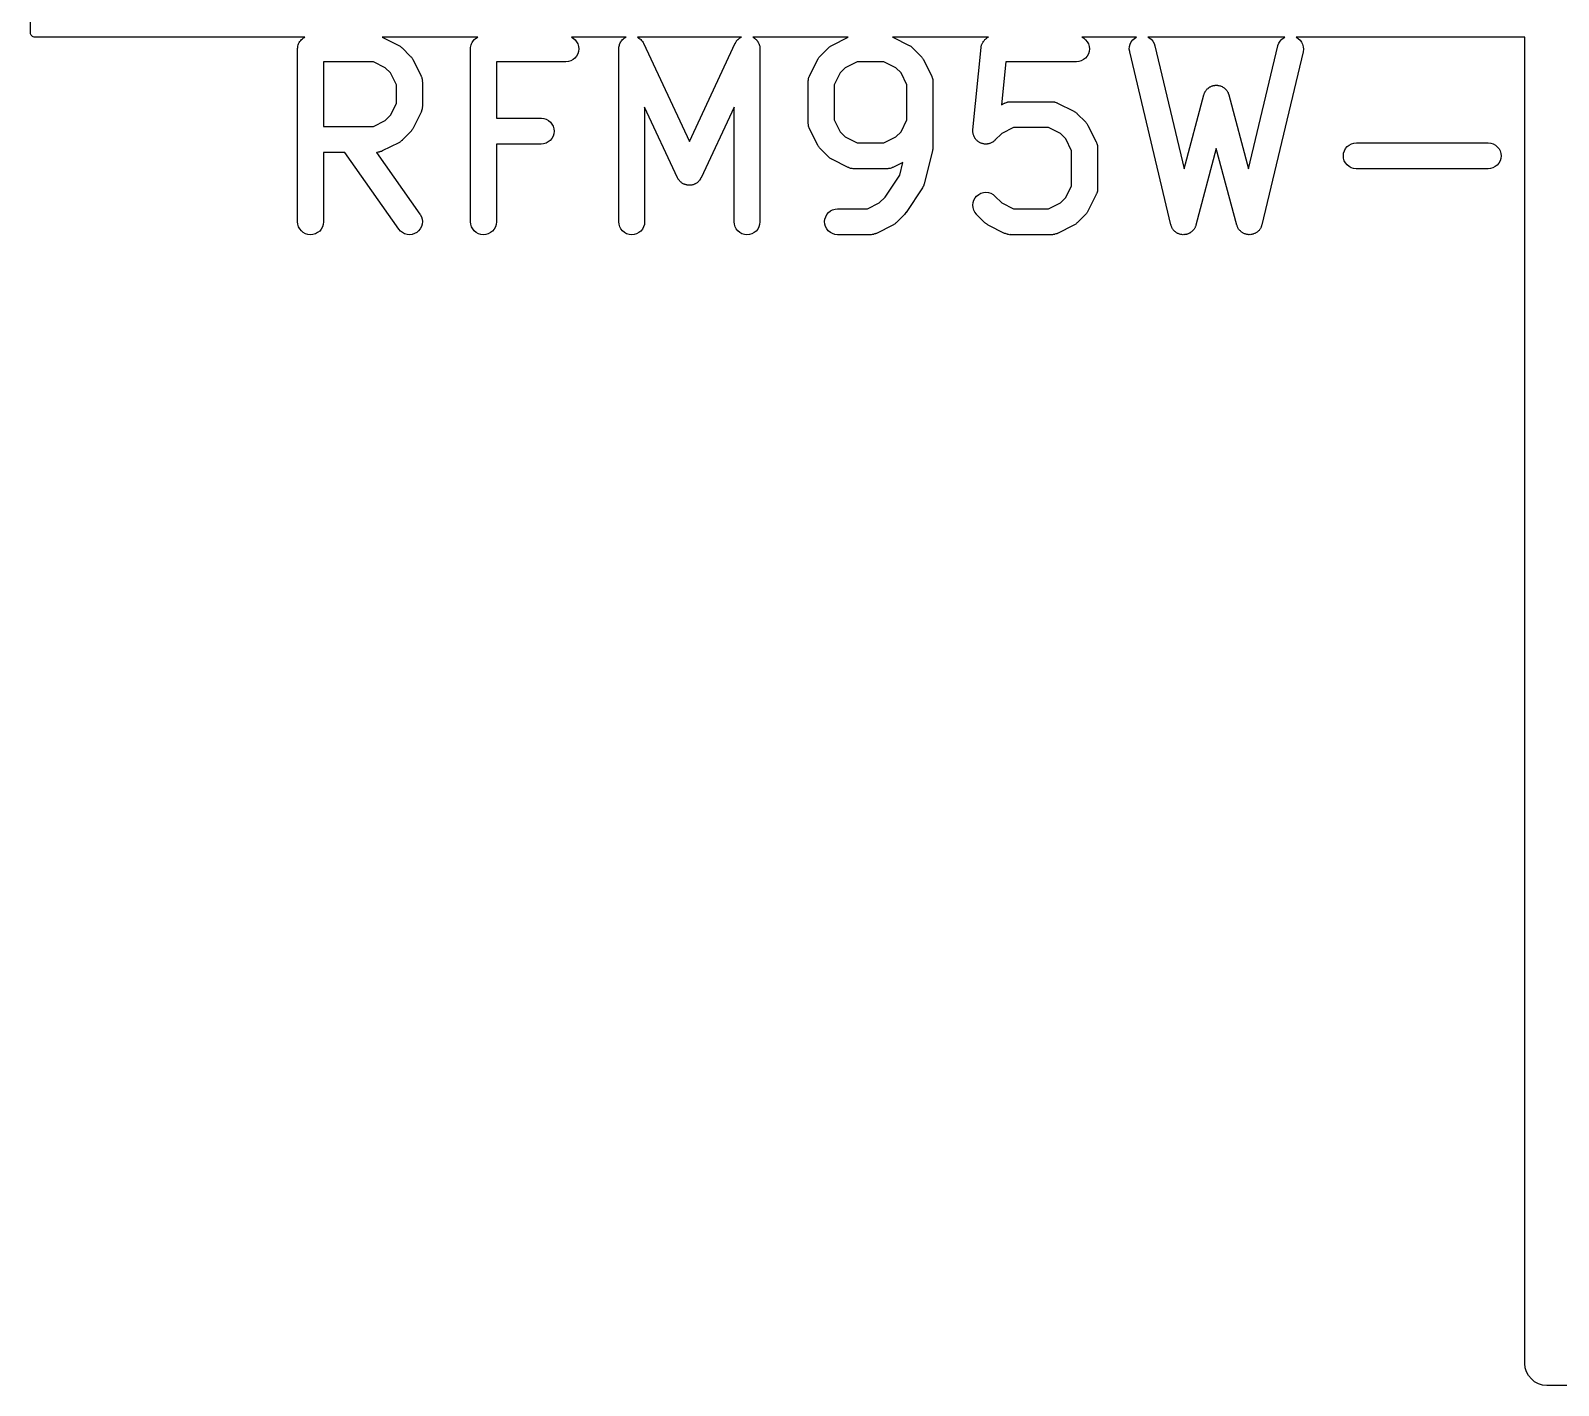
# Model space of a CAD drawing. Extents: x 103.6 to 170.3, y -92 to -56.3.
# Drawn here: x 144.74 to 153.58, y -84.4 to -76.56 of the extents above; entities that cross this region are included whole.
import ezdxf

# ---------------------------------------------------------------- set-up
doc = ezdxf.new("R2010")
doc.units = 0
doc.header["$MEASUREMENT"] = 0
doc.layers.add('BLACK', color=7, linetype='CONTINUOUS')

msp = doc.modelspace()

# ---------------------------------------------------------------- linework, layer by layer
at = {"layer": 'BLACK', "linetype": 'CONTINUOUS'}
for p, q in [((144.741, -76.5748), (144.741, -60.0772)), ((144.741, -76.576), (144.741, -76.5748)), ((144.741, -76.5809), (144.741, -76.576)), ((144.743, -76.5856), (144.741, -76.5809)), ((144.745, -76.59), (144.743, -76.5856)), ((144.748, -76.5934), (144.745, -76.59)), ((144.748, -76.5938), (144.748, -76.5934)), ((144.752, -76.5969), (144.748, -76.5938)), ((144.756, -76.5992), (144.752, -76.5969)), ((144.761, -76.6006), (144.756, -76.5992)), ((144.766, -76.6011), (144.761, -76.6006)), ((144.767, -76.601), (144.766, -76.6011)), ((146.328, -76.601), (144.767, -76.601)), ((146.319, -76.6056), (146.325, -76.6024)), ((146.325, -76.6024), (146.328, -76.601)), ((147.328, -76.601), (146.774, -76.601)), ((146.774, -76.601), (146.775, -76.6013)), ((146.775, -76.6013), (146.87, -76.6489)), ((147.319, -76.6056), (147.325, -76.6024)), ((147.325, -76.6024), (147.328, -76.601)), ((148.185, -76.601), (147.869, -76.601)), ((147.869, -76.601), (147.879, -76.6065)), ((148.176, -76.6056), (148.181, -76.603)), ((148.181, -76.603), (148.185, -76.601)), ((148.25, -76.601), (148.251, -76.6019)), ((148.852, -76.601), (148.25, -76.601)), ((148.251, -76.6019), (148.256, -76.6044)), ((148.846, -76.6038), (148.851, -76.6014)), ((148.851, -76.6014), (148.852, -76.601)), ((149.47, -76.601), (148.917, -76.601)), ((148.917, -76.601), (148.921, -76.6035)), ((148.921, -76.6035), (148.926, -76.6062)), ((149.374, -76.6489), (149.47, -76.6013)), ((149.47, -76.6013), (149.47, -76.601)), ((150.28, -76.601), (149.726, -76.601)), ((149.726, -76.601), (149.727, -76.6013)), ((149.727, -76.6013), (149.822, -76.6489)), ((150.275, -76.604), (150.278, -76.6018)), ((150.278, -76.6018), (150.28, -76.601)), ((151.137, -76.601), (150.821, -76.601)), ((150.821, -76.601), (150.831, -76.6065)), ((151.126, -76.6072), (151.137, -76.601)), ((151.202, -76.601), (151.209, -76.6046)), ((151.995, -76.601), (151.202, -76.601)), ((151.988, -76.6041), (151.995, -76.601)), ((153.383, -76.601), (152.06, -76.601)), ((152.06, -76.601), (152.071, -76.6079)), ((153.383, -84.2638), (153.383, -76.601)), ((146.285, -76.6673), (146.286, -76.6603)), ((146.285, -76.6678), (146.285, -76.6673)), ((146.285, -76.6679), (146.285, -76.6678)), ((146.285, -76.6684), (146.285, -76.6679)), ((146.285, -76.6679), (146.285, -76.6679)), ((146.285, -77.6684), (146.285, -76.6684)), ((146.286, -76.6603), (146.287, -76.6533)), ((146.287, -76.6528), (146.289, -76.6461)), ((146.287, -76.653), (146.287, -76.6528)), ((146.287, -76.6533), (146.287, -76.653)), ((146.289, -76.6461), (146.291, -76.6393)), ((146.291, -76.6388), (146.295, -76.6326)), ((146.291, -76.6391), (146.291, -76.6388)), ((146.291, -76.6393), (146.291, -76.6391)), ((146.295, -76.6326), (146.298, -76.6264)), ((146.298, -76.626), (146.303, -76.6206)), ((146.298, -76.6262), (146.298, -76.626)), ((146.298, -76.6264), (146.298, -76.6262)), ((146.303, -76.6206), (146.307, -76.6152)), ((146.307, -76.6152), (146.308, -76.615)), ((146.308, -76.6148), (146.313, -76.6104)), ((146.308, -76.615), (146.308, -76.6148)), ((146.313, -76.6104), (146.319, -76.6059)), ((146.319, -76.6058), (146.319, -76.6056)), ((146.319, -76.6059), (146.319, -76.6058)), ((146.87, -76.6489), (146.871, -76.6494)), ((146.871, -76.6494), (146.874, -76.6517)), ((146.874, -76.6517), (146.878, -76.6537)), ((146.878, -76.6537), (146.881, -76.6557)), ((146.881, -76.6557), (146.883, -76.6574)), ((146.883, -76.6574), (146.886, -76.6603)), ((146.886, -76.6603), (146.89, -76.663)), ((146.89, -76.663), (146.937, -76.7106)), ((147.285, -76.6673), (147.286, -76.6603)), ((147.285, -76.6678), (147.285, -76.6673)), ((147.285, -76.6679), (147.285, -76.6678)), ((147.285, -76.6684), (147.285, -76.6679)), ((147.285, -76.6679), (147.285, -76.6679)), ((147.285, -77.6684), (147.285, -76.6684)), ((147.286, -76.6603), (147.287, -76.6533)), ((147.287, -76.6528), (147.289, -76.6461)), ((147.287, -76.653), (147.287, -76.6528)), ((147.287, -76.6533), (147.287, -76.653)), ((147.289, -76.6461), (147.291, -76.6393)), ((147.291, -76.6388), (147.295, -76.6326)), ((147.291, -76.6391), (147.291, -76.6388)), ((147.291, -76.6393), (147.291, -76.6391)), ((147.295, -76.6326), (147.298, -76.6264)), ((147.298, -76.626), (147.303, -76.6206)), ((147.298, -76.6262), (147.298, -76.626)), ((147.298, -76.6264), (147.298, -76.6262)), ((147.303, -76.6206), (147.307, -76.6152)), ((147.307, -76.6152), (147.308, -76.615)), ((147.308, -76.6148), (147.313, -76.6104)), ((147.308, -76.615), (147.308, -76.6148)), ((147.313, -76.6104), (147.319, -76.6059)), ((147.319, -76.6058), (147.319, -76.6056)), ((147.319, -76.6059), (147.319, -76.6058)), ((147.879, -76.6065), (147.89, -76.6159)), ((147.89, -76.6159), (147.899, -76.6273)), ((147.899, -76.6273), (147.906, -76.6403)), ((147.906, -76.6403), (147.91, -76.6543)), ((147.91, -76.6835), (147.906, -76.6974)), ((147.91, -76.6543), (147.911, -76.6689)), ((147.911, -76.6689), (147.91, -76.6835)), ((148.142, -76.6673), (148.143, -76.6618)), ((148.142, -76.6684), (148.142, -76.6673)), ((148.142, -77.6684), (148.142, -76.6684)), ((148.143, -76.6562), (148.144, -76.6545)), ((148.143, -76.6618), (148.143, -76.6562)), ((148.144, -76.6528), (148.146, -76.6474)), ((148.144, -76.6545), (148.144, -76.6528)), ((148.146, -76.6474), (148.147, -76.642)), ((148.147, -76.642), (148.148, -76.6405)), ((148.148, -76.6388), (148.151, -76.6339)), ((148.148, -76.6405), (148.148, -76.6388)), ((148.151, -76.6339), (148.154, -76.6289)), ((148.154, -76.6289), (148.155, -76.6275)), ((148.155, -76.6275), (148.156, -76.626)), ((148.156, -76.626), (148.159, -76.6217)), ((148.159, -76.6217), (148.163, -76.6172)), ((148.163, -76.6172), (148.164, -76.6161)), ((148.164, -76.6161), (148.165, -76.6148)), ((148.165, -76.6148), (148.169, -76.6113)), ((148.169, -76.6113), (148.174, -76.6076)), ((148.174, -76.6076), (148.175, -76.6067)), ((148.175, -76.6067), (148.176, -76.6056)), ((148.256, -76.6044), (148.258, -76.6054)), ((148.258, -76.6054), (148.259, -76.6062)), ((148.259, -76.6062), (148.264, -76.6098)), ((148.264, -76.6098), (148.268, -76.6132)), ((148.268, -76.6132), (148.269, -76.6144)), ((148.269, -76.6144), (148.271, -76.6155)), ((148.271, -76.6155), (148.274, -76.6199)), ((148.274, -76.6199), (148.278, -76.6241)), ((148.278, -76.6241), (148.279, -76.6255)), ((148.279, -76.6255), (148.28, -76.6269)), ((148.28, -76.6269), (148.283, -76.6318)), ((148.283, -76.6318), (148.285, -76.6367)), ((148.285, -76.6367), (148.551, -77.2053)), ((148.551, -77.2053), (148.816, -76.6367)), ((148.816, -76.6367), (148.817, -76.6357)), ((148.817, -76.6357), (148.82, -76.6309)), ((148.82, -76.6309), (148.822, -76.626)), ((148.822, -76.626), (148.823, -76.6247)), ((148.823, -76.6247), (148.824, -76.6232)), ((148.824, -76.6232), (148.828, -76.6191)), ((148.828, -76.6191), (148.832, -76.6148)), ((148.832, -76.6148), (148.833, -76.6137)), ((148.833, -76.6137), (148.834, -76.6125)), ((148.834, -76.6125), (148.839, -76.6091)), ((148.839, -76.6091), (148.843, -76.6056)), ((148.843, -76.6056), (148.845, -76.6048)), ((148.845, -76.6048), (148.846, -76.6038)), ((148.926, -76.6062), (148.927, -76.6073)), ((148.927, -76.6073), (148.929, -76.6082)), ((148.929, -76.6082), (148.933, -76.612)), ((148.933, -76.612), (148.937, -76.6155)), ((148.937, -76.6155), (148.938, -76.6169)), ((148.938, -76.6169), (148.94, -76.618)), ((148.94, -76.618), (148.943, -76.6225)), ((148.943, -76.6225), (148.947, -76.6269)), ((148.947, -76.6269), (148.947, -76.6284)), ((148.947, -76.6284), (148.948, -76.6298)), ((148.948, -76.6298), (148.951, -76.6349)), ((148.951, -76.6349), (148.953, -76.6398)), ((148.953, -76.6398), (148.954, -76.6414)), ((148.954, -76.6414), (148.955, -76.643)), ((148.955, -76.643), (148.956, -76.6484)), ((148.956, -76.6484), (148.958, -76.6538)), ((148.958, -76.6538), (148.958, -76.6555)), ((148.958, -76.6555), (148.958, -76.6572)), ((148.958, -76.6572), (148.959, -76.6628)), ((148.959, -76.6628), (148.959, -76.6684)), ((148.959, -76.6684), (148.959, -77.6684)), ((149.307, -76.7106), (149.355, -76.663)), ((149.355, -76.663), (149.356, -76.6622)), ((149.356, -76.6622), (149.359, -76.6596)), ((149.359, -76.6596), (149.362, -76.6567)), ((149.362, -76.6567), (149.365, -76.655)), ((149.365, -76.655), (149.367, -76.6531)), ((149.367, -76.6531), (149.371, -76.6512)), ((149.371, -76.6512), (149.374, -76.6489)), ((149.822, -76.6489), (149.823, -76.6494)), ((149.823, -76.6494), (149.827, -76.6517)), ((149.827, -76.6517), (149.831, -76.6537)), ((149.831, -76.6537), (149.833, -76.6557)), ((149.833, -76.6557), (149.836, -76.6574)), ((149.836, -76.6574), (149.839, -76.6603)), ((149.839, -76.6603), (149.842, -76.663)), ((149.842, -76.663), (149.89, -76.7106)), ((150.19, -77.1371), (150.238, -76.6609)), ((150.238, -76.6599), (150.239, -76.6566)), ((150.238, -76.6609), (150.238, -76.6599)), ((150.239, -76.6533), (150.24, -76.6495)), ((150.239, -76.6566), (150.239, -76.6533)), ((150.24, -76.6495), (150.241, -76.6456)), ((150.241, -76.6456), (150.243, -76.6425)), ((150.243, -76.6425), (150.244, -76.6393)), ((150.244, -76.6393), (150.245, -76.6358)), ((150.245, -76.6358), (150.247, -76.6321)), ((150.247, -76.6321), (150.249, -76.6294)), ((150.249, -76.6294), (150.25, -76.6264)), ((150.25, -76.6264), (150.253, -76.6234)), ((150.253, -76.6234), (150.255, -76.6201)), ((150.255, -76.6201), (150.258, -76.6177)), ((150.258, -76.6177), (150.26, -76.6152)), ((150.26, -76.6152), (150.263, -76.6126)), ((150.263, -76.6126), (150.266, -76.6098)), ((150.266, -76.6098), (150.269, -76.608)), ((150.269, -76.608), (150.271, -76.6059)), ((150.271, -76.6059), (150.275, -76.604)), ((150.831, -76.6065), (150.842, -76.6159)), ((150.842, -76.6159), (150.852, -76.6273)), ((150.852, -76.6273), (150.858, -76.6403)), ((150.858, -76.6403), (150.863, -76.6543)), ((150.862, -76.6835), (150.858, -76.6974)), ((150.864, -76.6689), (150.862, -76.6835)), ((150.863, -76.6543), (150.864, -76.6689)), ((151.095, -76.6702), (151.096, -76.6556)), ((151.097, -76.6847), (151.095, -76.6702)), ((151.096, -76.6556), (151.1, -76.6415)), ((151.097, -76.6858), (151.097, -76.6847)), ((151.335, -77.6858), (151.097, -76.6858)), ((151.1, -76.6415), (151.106, -76.6284)), ((151.106, -76.6284), (151.115, -76.6168)), ((151.115, -76.6168), (151.126, -76.6072)), ((151.209, -76.6046), (151.221, -76.6135)), ((151.221, -76.6135), (151.231, -76.6245)), ((151.231, -76.6245), (151.238, -76.6372)), ((151.238, -76.6372), (151.243, -76.651)), ((151.243, -76.651), (151.412, -77.3619)), ((151.785, -77.3619), (151.954, -76.651)), ((152.1, -76.6858), (151.862, -77.6858)), ((151.954, -76.65), (151.959, -76.6362)), ((151.954, -76.651), (151.954, -76.65)), ((151.959, -76.6362), (151.967, -76.6237)), ((151.967, -76.6237), (151.977, -76.6128)), ((151.977, -76.6128), (151.988, -76.6041)), ((152.071, -76.6079), (152.082, -76.6176)), ((152.082, -76.6176), (152.091, -76.6293)), ((152.091, -76.6293), (152.097, -76.6425)), ((152.097, -76.6425), (152.101, -76.6566)), ((152.102, -76.6712), (152.1, -76.6858)), ((152.101, -76.6566), (152.102, -76.6712)), ((146.435, -76.7434), (146.435, -77.1172)), ((146.724, -76.7434), (146.435, -76.7434)), ((146.792, -76.7776), (146.724, -76.7434)), ((146.822, -76.808), (146.792, -76.7776)), ((146.937, -76.7106), (146.938, -76.7113)), ((146.938, -76.7113), (146.94, -76.7146)), ((146.94, -76.7146), (146.943, -76.7177)), ((146.943, -76.7177), (146.945, -76.7203)), ((146.945, -76.7203), (146.947, -76.7228)), ((146.947, -76.7228), (146.949, -76.7265)), ((146.949, -76.7265), (146.951, -76.7301)), ((146.951, -76.7301), (146.999, -76.8253)), ((147.836, -76.7434), (147.435, -76.7434)), ((147.435, -76.7434), (147.435, -77.0696)), ((147.851, -76.742), (147.836, -76.7434)), ((147.865, -76.7377), (147.851, -76.742)), ((147.878, -76.7308), (147.865, -76.7377)), ((147.889, -76.7216), (147.878, -76.7308)), ((147.899, -76.7103), (147.889, -76.7216)), ((147.906, -76.6974), (147.899, -76.7103)), ((149.246, -76.8253), (149.293, -76.7301)), ((149.293, -76.7301), (149.294, -76.7291)), ((149.294, -76.7291), (149.296, -76.7256)), ((149.296, -76.7256), (149.298, -76.7219)), ((149.298, -76.7219), (149.3, -76.7195)), ((149.3, -76.7195), (149.302, -76.7169)), ((149.302, -76.7169), (149.305, -76.7138)), ((149.305, -76.7138), (149.307, -76.7106)), ((149.452, -76.7776), (149.422, -76.808)), ((149.521, -76.7434), (149.452, -76.7776)), ((149.676, -76.7434), (149.521, -76.7434)), ((149.744, -76.7776), (149.676, -76.7434)), ((149.775, -76.808), (149.744, -76.7776)), ((149.89, -76.7106), (149.89, -76.7113)), ((149.89, -76.7113), (149.893, -76.7146)), ((149.893, -76.7146), (149.896, -76.7177)), ((149.896, -76.7177), (149.897, -76.7203)), ((149.897, -76.7203), (149.899, -76.7228)), ((149.899, -76.7228), (149.901, -76.7265)), ((149.901, -76.7265), (149.904, -76.7301)), ((149.904, -76.7301), (149.951, -76.8253)), ((150.381, -76.7434), (150.356, -76.9916)), ((150.789, -76.7434), (150.381, -76.7434)), ((150.803, -76.742), (150.789, -76.7434)), ((150.817, -76.7377), (150.803, -76.742)), ((150.83, -76.7308), (150.817, -76.7377)), ((150.842, -76.7216), (150.83, -76.7308)), ((150.851, -76.7103), (150.842, -76.7216)), ((150.858, -76.6974), (150.851, -76.7103)), ((146.857, -76.8766), (146.822, -76.808)), ((146.999, -76.8253), (146.999, -76.8263)), ((146.999, -76.8263), (147, -76.8283)), ((147, -76.8283), (147.001, -76.8303)), ((147.001, -76.8303), (147.003, -76.8352)), ((147.003, -76.8352), (147.004, -76.84)), ((147.004, -76.84), (147.005, -76.8422)), ((147.005, -76.8422), (147.005, -76.8443)), ((147.005, -76.8443), (147.006, -76.8494)), ((147.006, -76.8494), (147.007, -76.8545)), ((147.007, -76.8545), (147.006, -76.8567)), ((147.006, -76.8567), (147.007, -76.8589)), ((147.007, -76.8589), (147.007, -77.0017)), ((149.238, -76.8534), (149.239, -76.8484)), ((149.238, -76.8556), (149.238, -76.8534)), ((149.238, -76.8578), (149.238, -76.8556)), ((149.238, -76.8589), (149.238, -76.8578)), ((149.238, -77.097), (149.238, -76.8589)), ((149.239, -76.8433), (149.24, -76.8412)), ((149.239, -76.8484), (149.239, -76.8433)), ((149.24, -76.839), (149.242, -76.8342)), ((149.24, -76.8412), (149.24, -76.839)), ((149.242, -76.8342), (149.244, -76.8293)), ((149.244, -76.8293), (149.245, -76.8274)), ((149.245, -76.8274), (149.246, -76.8253)), ((149.422, -76.808), (149.388, -76.8766)), ((149.809, -76.8766), (149.775, -76.808)), ((149.951, -76.8253), (149.952, -76.8263)), ((149.952, -76.8263), (149.952, -76.8283)), ((149.952, -76.8283), (149.953, -76.8303)), ((149.953, -76.8303), (149.955, -76.8352)), ((149.955, -76.8352), (149.957, -76.84)), ((149.957, -76.84), (149.957, -76.8422)), ((149.957, -76.8422), (149.958, -76.8443)), ((149.958, -76.8443), (149.958, -76.8494)), ((149.958, -76.8494), (149.959, -76.8545)), ((149.959, -76.8545), (149.959, -76.8567)), ((149.959, -76.8567), (149.959, -76.8589)), ((149.959, -76.8589), (149.959, -77.2398)), ((146.857, -76.984), (146.857, -76.8766)), ((149.388, -76.8766), (149.388, -77.0792)), ((149.809, -77.0792), (149.809, -76.8766)), ((151.412, -77.3619), (151.526, -76.9348)), ((151.526, -76.9338), (151.527, -76.9315)), ((151.526, -76.9348), (151.526, -76.9338)), ((151.527, -76.9315), (151.528, -76.9291)), ((151.528, -76.9291), (151.53, -76.9247)), ((151.53, -76.9247), (151.532, -76.9201)), ((151.532, -76.9201), (151.533, -76.9181)), ((151.533, -76.9181), (151.534, -76.9158)), ((151.534, -76.9158), (151.537, -76.9119)), ((151.537, -76.9119), (151.539, -76.9078)), ((151.539, -76.9078), (151.541, -76.906)), ((151.541, -76.906), (151.543, -76.904)), ((151.543, -76.904), (151.546, -76.9007)), ((151.546, -76.9007), (151.55, -76.8972)), ((151.55, -76.8972), (151.552, -76.8958)), ((151.552, -76.8958), (151.553, -76.8941)), ((151.553, -76.8941), (151.557, -76.8916)), ((151.557, -76.8916), (151.561, -76.8888)), ((151.561, -76.8888), (151.564, -76.8878)), ((151.564, -76.8878), (151.566, -76.8865)), ((151.566, -76.8865), (151.57, -76.8849)), ((151.57, -76.8849), (151.575, -76.8829)), ((151.575, -76.8829), (151.577, -76.8823)), ((151.577, -76.8823), (151.58, -76.8815)), ((151.58, -76.8815), (151.584, -76.8807)), ((151.584, -76.8807), (151.589, -76.8797)), ((151.589, -76.8797), (151.592, -76.8796)), ((151.592, -76.8796), (151.594, -76.8792)), ((151.594, -76.8792), (151.599, -76.8794)), ((151.599, -76.8794), (151.604, -76.8793)), ((151.604, -76.8793), (151.606, -76.8797)), ((151.606, -76.8797), (151.609, -76.8798)), ((151.609, -76.8798), (151.613, -76.8809)), ((151.613, -76.8809), (151.618, -76.8818)), ((151.618, -76.8818), (151.62, -76.8826)), ((151.62, -76.8826), (151.623, -76.8832)), ((151.623, -76.8832), (151.627, -76.8852)), ((151.627, -76.8852), (151.632, -76.887)), ((151.632, -76.887), (151.634, -76.8883)), ((151.634, -76.8883), (151.636, -76.8893)), ((151.636, -76.8893), (151.64, -76.8922)), ((151.64, -76.8922), (151.644, -76.8948)), ((151.644, -76.8948), (151.646, -76.8965)), ((151.646, -76.8965), (151.648, -76.8979)), ((151.648, -76.8979), (151.651, -76.9015)), ((151.651, -76.9015), (151.655, -76.9048)), ((151.655, -76.9048), (151.656, -76.9068)), ((151.656, -76.9068), (151.658, -76.9086)), ((151.658, -76.9086), (151.661, -76.9128)), ((151.661, -76.9128), (151.663, -76.9167)), ((151.663, -76.9167), (151.664, -76.919)), ((151.664, -76.919), (151.666, -76.9211)), ((151.666, -76.9211), (151.667, -76.9256)), ((151.667, -76.9256), (151.669, -76.9301)), ((151.669, -76.9301), (151.67, -76.9325)), ((151.67, -76.9325), (151.671, -76.9348)), ((151.671, -76.9348), (151.785, -77.3619)), ((146.822, -77.0525), (146.857, -76.984)), ((146.999, -77.0353), (146.951, -77.1305)), ((147, -77.0332), (146.999, -77.0353)), ((147.001, -77.0313), (147, -77.0332)), ((147.002, -77.0264), (147.001, -77.0313)), ((147.004, -77.0216), (147.002, -77.0264)), ((147.005, -77.0173), (147.004, -77.0194)), ((147.004, -77.0194), (147.004, -77.0216)), ((147.006, -77.0122), (147.005, -77.0173)), ((147.007, -77.0028), (147.006, -77.005)), ((147.006, -77.005), (147.007, -77.0072)), ((147.007, -77.0072), (147.006, -77.0122)), ((147.007, -77.0017), (147.007, -77.0028)), ((148.483, -77.4144), (148.292, -77.0064)), ((148.292, -77.0064), (148.292, -77.6684)), ((148.809, -77.0064), (148.619, -77.4144)), ((148.809, -77.6684), (148.809, -77.0064)), ((150.356, -76.9916), (150.374, -76.9823)), ((150.374, -76.9823), (150.375, -76.9818)), ((150.375, -76.9818), (150.377, -76.981)), ((150.377, -76.981), (150.379, -76.98)), ((150.379, -76.98), (150.384, -76.9785)), ((150.384, -76.9785), (150.389, -76.9767)), ((150.389, -76.9767), (150.391, -76.9764)), ((150.391, -76.9764), (150.393, -76.9758)), ((150.393, -76.9758), (150.398, -76.9753)), ((150.398, -76.9753), (150.404, -76.9745)), ((150.404, -76.9745), (150.406, -76.9745)), ((150.406, -76.9745), (150.408, -76.9743)), ((150.408, -76.9743), (150.646, -76.9743)), ((150.646, -76.9743), (150.647, -76.9743)), ((150.647, -76.9743), (150.649, -76.9746)), ((150.649, -76.9746), (150.651, -76.9745)), ((150.651, -76.9745), (150.657, -76.9754)), ((150.657, -76.9754), (150.662, -76.976)), ((150.662, -76.976), (150.664, -76.9766)), ((150.664, -76.9766), (150.666, -76.977)), ((150.666, -76.977), (150.671, -76.9788)), ((150.671, -76.9788), (150.676, -76.9804)), ((150.676, -76.9804), (150.677, -76.9815)), ((150.677, -76.9815), (150.68, -76.9823)), ((150.68, -76.9823), (150.775, -77.0299)), ((150.775, -77.0299), (150.776, -77.0303)), ((150.776, -77.0303), (150.779, -77.0326)), ((150.779, -77.0326), (150.783, -77.0346)), ((150.783, -77.0346), (150.785, -77.0366)), ((150.785, -77.0366), (150.788, -77.0383)), ((150.788, -77.0383), (150.791, -77.0412)), ((150.791, -77.0412), (150.794, -77.0439)), ((150.794, -77.0439), (150.842, -77.0915)), ((146.435, -77.1172), (146.724, -77.1172)), ((146.724, -77.1172), (146.792, -77.0829)), ((146.792, -77.0829), (146.822, -77.0525)), ((146.951, -77.1314), (146.948, -77.135)), ((146.951, -77.1305), (146.951, -77.1314)), ((147.435, -77.0696), (147.694, -77.0696)), ((147.694, -77.0696), (147.695, -77.0696)), ((147.695, -77.0696), (147.709, -77.0712)), ((147.709, -77.0712), (147.723, -77.0756)), ((147.723, -77.0756), (147.736, -77.0827)), ((147.736, -77.0827), (147.747, -77.0921)), ((147.747, -77.0921), (147.756, -77.1035)), ((147.756, -77.1035), (147.763, -77.1165)), ((147.763, -77.1165), (147.767, -77.1305)), ((147.767, -77.1305), (147.769, -77.1451)), ((149.238, -77.0991), (149.238, -77.097)), ((149.238, -77.1014), (149.238, -77.0991)), ((149.239, -77.1064), (149.238, -77.1014)), ((149.239, -77.1115), (149.239, -77.1064)), ((149.24, -77.1136), (149.239, -77.1115)), ((149.24, -77.1158), (149.24, -77.1136)), ((149.242, -77.1206), (149.24, -77.1158)), ((149.243, -77.1255), (149.242, -77.1206)), ((149.244, -77.1275), (149.243, -77.1255)), ((149.245, -77.1296), (149.244, -77.1275)), ((149.246, -77.1305), (149.245, -77.1296)), ((149.293, -77.2257), (149.246, -77.1305)), ((149.388, -77.0792), (149.422, -77.1478)), ((149.775, -77.1478), (149.809, -77.0792)), ((150.426, -77.1243), (150.357, -77.1586)), ((150.628, -77.1243), (150.426, -77.1243)), ((150.697, -77.1586), (150.628, -77.1243)), ((150.842, -77.0915), (150.843, -77.0923)), ((150.843, -77.0923), (150.845, -77.0956)), ((150.845, -77.0956), (150.848, -77.0986)), ((150.848, -77.0986), (150.85, -77.1013)), ((150.85, -77.1013), (150.852, -77.1037)), ((150.852, -77.1037), (150.854, -77.1075)), ((150.854, -77.1075), (150.856, -77.111)), ((150.856, -77.111), (150.904, -77.2063)), ((146.87, -77.2117), (146.775, -77.2593)), ((146.874, -77.2094), (146.87, -77.2117)), ((146.877, -77.2075), (146.874, -77.2094)), ((146.88, -77.2055), (146.877, -77.2075)), ((146.882, -77.2039), (146.88, -77.2055)), ((146.885, -77.201), (146.882, -77.2039)), ((146.889, -77.1983), (146.885, -77.201)), ((146.89, -77.1976), (146.889, -77.1983)), ((146.937, -77.15), (146.89, -77.1976)), ((146.94, -77.1467), (146.937, -77.15)), ((146.943, -77.1437), (146.94, -77.1467)), ((146.944, -77.1411), (146.943, -77.1437)), ((146.946, -77.1387), (146.944, -77.1411)), ((146.948, -77.135), (146.946, -77.1387)), ((147.694, -77.2196), (147.435, -77.2196)), ((147.435, -77.2196), (147.435, -77.6684)), ((147.708, -77.2181), (147.694, -77.2196)), ((147.722, -77.2139), (147.708, -77.2181)), ((147.735, -77.207), (147.722, -77.2139)), ((147.746, -77.1978), (147.735, -77.207)), ((147.756, -77.1865), (147.746, -77.1978)), ((147.763, -77.1736), (147.756, -77.1865)), ((147.767, -77.1597), (147.763, -77.1736)), ((147.769, -77.1451), (147.767, -77.1597)), ((149.422, -77.1478), (149.452, -77.1782)), ((149.452, -77.1782), (149.521, -77.2124)), ((149.521, -77.2124), (149.676, -77.2124)), ((149.676, -77.2124), (149.744, -77.1782)), ((149.744, -77.1782), (149.775, -77.1478)), ((150.19, -77.1407), (150.19, -77.1371)), ((150.19, -77.1443), (150.19, -77.1407)), ((150.19, -77.148), (150.19, -77.1443)), ((150.19, -77.1517), (150.19, -77.148)), ((150.191, -77.1553), (150.19, -77.1517)), ((150.191, -77.1589), (150.191, -77.1553)), ((150.192, -77.1625), (150.191, -77.1589)), ((150.193, -77.1661), (150.192, -77.1625)), ((150.195, -77.1694), (150.193, -77.1661)), ((150.196, -77.1729), (150.195, -77.1694)), ((150.197, -77.1762), (150.196, -77.1729)), ((150.199, -77.1797), (150.197, -77.1762)), ((150.201, -77.1827), (150.199, -77.1797)), ((150.202, -77.1859), (150.201, -77.1827)), ((150.205, -77.1888), (150.202, -77.1859)), ((150.207, -77.1919), (150.205, -77.1888)), ((150.209, -77.1944), (150.207, -77.1919)), ((150.212, -77.1972), (150.209, -77.1944)), ((150.215, -77.1996), (150.212, -77.1972)), ((150.217, -77.2023), (150.215, -77.1996)), ((150.22, -77.2043), (150.217, -77.2023)), ((150.223, -77.2066), (150.22, -77.2043)), ((150.226, -77.2084), (150.223, -77.2066)), ((150.229, -77.2105), (150.226, -77.2084)), ((150.233, -77.2119), (150.229, -77.2105)), ((150.236, -77.2136), (150.233, -77.2119)), ((150.239, -77.2147), (150.236, -77.2136)), ((150.243, -77.2162), (150.239, -77.2147)), ((150.246, -77.2169), (150.243, -77.2162)), ((150.25, -77.218), (150.246, -77.2169)), ((150.253, -77.2184), (150.25, -77.218)), ((150.257, -77.2191), (150.253, -77.2184)), ((150.261, -77.2192), (150.257, -77.2191)), ((150.264, -77.2196), (150.261, -77.2192)), ((150.268, -77.2192), (150.264, -77.2196)), ((150.272, -77.2193), (150.268, -77.2192)), ((150.275, -77.2186), (150.272, -77.2193)), ((150.279, -77.2183), (150.275, -77.2186)), ((150.282, -77.2172), (150.279, -77.2183)), ((150.286, -77.2166), (150.282, -77.2172)), ((150.289, -77.2152), (150.286, -77.2166)), ((150.293, -77.2142), (150.289, -77.2152)), ((150.296, -77.2125), (150.293, -77.2142)), ((150.3, -77.2111), (150.296, -77.2125)), ((150.303, -77.2091), (150.3, -77.2111)), ((150.306, -77.2075), (150.303, -77.2091)), ((150.309, -77.2051), (150.306, -77.2075)), ((150.312, -77.2031), (150.309, -77.2051)), ((150.315, -77.2006), (150.312, -77.2031)), ((150.317, -77.1983), (150.315, -77.2006)), ((150.318, -77.1976), (150.317, -77.1983)), ((150.357, -77.1586), (150.318, -77.1976)), ((150.727, -77.189), (150.697, -77.1586)), ((150.761, -77.2575), (150.727, -77.189)), ((150.904, -77.2063), (150.904, -77.2072)), ((150.904, -77.2072), (150.905, -77.2093)), ((150.905, -77.2093), (150.906, -77.2112)), ((150.906, -77.2112), (150.907, -77.2161)), ((150.907, -77.2161), (150.909, -77.2209)), ((150.909, -77.2209), (150.909, -77.2231)), ((152.366, -77.225), (152.379, -77.2181)), ((152.379, -77.2181), (152.393, -77.2139)), ((152.393, -77.2139), (152.408, -77.2124)), ((152.408, -77.2124), (153.17, -77.2124)), ((153.17, -77.2124), (153.171, -77.2124)), ((153.171, -77.2124), (153.185, -77.2141)), ((153.185, -77.2141), (153.199, -77.2185)), ((153.199, -77.2185), (153.212, -77.2255)), ((146.559, -77.2672), (146.435, -77.2672)), ((146.435, -77.2672), (146.435, -77.6684)), ((146.87, -77.7114), (146.559, -77.2672)), ((146.743, -77.267), (146.742, -77.2671)), ((146.742, -77.2671), (146.993, -77.6254)), ((146.746, -77.2671), (146.743, -77.267)), ((146.751, -77.2663), (146.746, -77.2671)), ((146.756, -77.2658), (146.751, -77.2663)), ((146.758, -77.2651), (146.756, -77.2658)), ((146.76, -77.2648), (146.758, -77.2651)), ((146.765, -77.263), (146.76, -77.2648)), ((146.77, -77.2615), (146.765, -77.263)), ((146.772, -77.2605), (146.77, -77.2615)), ((146.774, -77.2597), (146.772, -77.2605)), ((146.775, -77.2593), (146.774, -77.2597)), ((149.295, -77.2293), (149.293, -77.2257)), ((149.297, -77.233), (149.295, -77.2293)), ((149.299, -77.2355), (149.297, -77.233)), ((149.301, -77.2381), (149.299, -77.2355)), ((149.304, -77.2412), (149.301, -77.2381)), ((149.307, -77.2445), (149.304, -77.2412)), ((149.307, -77.2452), (149.307, -77.2445)), ((149.355, -77.2928), (149.307, -77.2452)), ((149.358, -77.2955), (149.355, -77.2928)), ((149.361, -77.2985), (149.358, -77.2955)), ((149.364, -77.3002), (149.361, -77.2985)), ((149.366, -77.3021), (149.364, -77.3002)), ((149.37, -77.3041), (149.366, -77.3021)), ((149.373, -77.3064), (149.37, -77.3041)), ((149.374, -77.3069), (149.373, -77.3064)), ((149.47, -77.3545), (149.374, -77.3069)), ((149.957, -77.258), (149.909, -77.4485)), ((149.958, -77.2495), (149.957, -77.2554)), ((149.957, -77.2554), (149.957, -77.2567)), ((149.957, -77.2567), (149.957, -77.258)), ((149.959, -77.2435), (149.958, -77.2495)), ((149.959, -77.2398), (149.959, -77.2409)), ((149.959, -77.2409), (149.959, -77.2422)), ((149.959, -77.2422), (149.959, -77.2435)), ((150.761, -77.4602), (150.761, -77.2575)), ((150.909, -77.2231), (150.91, -77.2252)), ((150.91, -77.2252), (150.911, -77.2303)), ((150.911, -77.2303), (150.911, -77.2354)), ((150.911, -77.2354), (150.911, -77.2376)), ((150.911, -77.2376), (150.911, -77.2398)), ((150.911, -77.2398), (150.911, -77.4779)), ((151.598, -77.2452), (151.48, -77.6877)), ((151.716, -77.6877), (151.598, -77.2452)), ((152.333, -77.2869), (152.334, -77.2723)), ((152.334, -77.3015), (152.333, -77.2869)), ((152.334, -77.2723), (152.339, -77.2584)), ((152.338, -77.3155), (152.334, -77.3015)), ((152.339, -77.2584), (152.346, -77.2455)), ((152.346, -77.2455), (152.355, -77.2342)), ((152.355, -77.2342), (152.366, -77.225)), ((153.212, -77.2255), (153.223, -77.235)), ((153.223, -77.235), (153.233, -77.2464)), ((153.233, -77.2464), (153.239, -77.2593)), ((153.239, -77.2593), (153.243, -77.2734)), ((153.243, -77.3025), (153.239, -77.3165)), ((153.243, -77.2734), (153.245, -77.288)), ((153.245, -77.288), (153.243, -77.3025)), ((149.472, -77.3553), (149.47, -77.3545)), ((149.474, -77.3564), (149.472, -77.3553)), ((149.478, -77.3579), (149.474, -77.3564)), ((149.483, -77.3597), (149.478, -77.3579)), ((149.485, -77.3601), (149.483, -77.3597)), ((149.488, -77.3608), (149.485, -77.3601)), ((149.493, -77.3614), (149.488, -77.3608)), ((149.498, -77.3622), (149.493, -77.3614)), ((149.5, -77.3622), (149.498, -77.3622)), ((149.502, -77.3624), (149.5, -77.3622)), ((149.503, -77.3624), (149.502, -77.3624)), ((149.694, -77.3624), (149.503, -77.3624)), ((149.696, -77.3622), (149.694, -77.3624)), ((149.698, -77.3623), (149.696, -77.3622)), ((149.703, -77.3615), (149.698, -77.3623)), ((149.708, -77.361), (149.703, -77.3615)), ((149.71, -77.3604), (149.708, -77.361)), ((149.712, -77.36), (149.71, -77.3604)), ((149.717, -77.3583), (149.712, -77.36)), ((149.722, -77.3568), (149.717, -77.3583)), ((149.724, -77.3557), (149.722, -77.3568)), ((149.726, -77.355), (149.724, -77.3557)), ((149.727, -77.3545), (149.726, -77.355)), ((149.785, -77.3254), (149.727, -77.3545)), ((149.767, -77.3995), (149.785, -77.3254)), ((152.345, -77.3285), (152.338, -77.3155)), ((152.354, -77.3399), (152.345, -77.3285)), ((152.366, -77.3493), (152.354, -77.3399)), ((152.378, -77.3564), (152.366, -77.3493)), ((152.392, -77.3608), (152.378, -77.3564)), ((152.407, -77.3624), (152.392, -77.3608)), ((152.408, -77.3624), (152.407, -77.3624)), ((153.17, -77.3624), (152.408, -77.3624)), ((153.184, -77.361), (153.17, -77.3624)), ((153.198, -77.3568), (153.184, -77.361)), ((153.211, -77.3499), (153.198, -77.3568)), ((153.223, -77.3406), (153.211, -77.3499)), ((153.232, -77.3294), (153.223, -77.3406)), ((153.239, -77.3165), (153.232, -77.3294)), ((148.485, -77.4177), (148.483, -77.4144)), ((148.486, -77.4213), (148.485, -77.4177)), ((148.489, -77.424), (148.486, -77.4213)), ((148.49, -77.427), (148.489, -77.424)), ((148.493, -77.4299), (148.49, -77.427)), ((148.495, -77.433), (148.493, -77.4299)), ((148.498, -77.4353), (148.495, -77.433)), ((148.5, -77.4379), (148.498, -77.4353)), ((148.503, -77.4402), (148.5, -77.4379)), ((148.506, -77.4429), (148.503, -77.4402)), ((148.509, -77.4446), (148.506, -77.4429)), ((148.512, -77.4467), (148.509, -77.4446)), ((148.515, -77.4484), (148.512, -77.4467)), ((148.519, -77.4504), (148.515, -77.4484)), ((148.522, -77.4516), (148.519, -77.4504)), ((148.525, -77.4531), (148.522, -77.4516)), ((148.529, -77.454), (148.525, -77.4531)), ((148.532, -77.4554), (148.529, -77.454)), ((148.536, -77.4559), (148.532, -77.4554)), ((148.539, -77.4567), (148.536, -77.4559)), ((148.543, -77.457), (148.539, -77.4567)), ((148.547, -77.4576), (148.543, -77.457)), ((148.55, -77.4574), (148.547, -77.4576)), ((148.554, -77.4576), (148.55, -77.4574)), ((148.558, -77.4571), (148.554, -77.4576)), ((148.561, -77.4569), (148.558, -77.4571)), ((148.565, -77.4561), (148.561, -77.4569)), ((148.568, -77.4556), (148.565, -77.4561)), ((148.572, -77.4543), (148.568, -77.4556)), ((148.576, -77.4534), (148.572, -77.4543)), ((148.579, -77.452), (148.576, -77.4534)), ((148.582, -77.4509), (148.579, -77.452)), ((148.585, -77.4489), (148.582, -77.4509)), ((148.589, -77.4472), (148.585, -77.4489)), ((148.592, -77.4452), (148.589, -77.4472)), ((148.595, -77.4435), (148.592, -77.4452)), ((148.598, -77.4409), (148.595, -77.4435)), ((148.601, -77.4386), (148.598, -77.4409)), ((148.603, -77.4361), (148.601, -77.4386)), ((148.606, -77.4338), (148.603, -77.4361)), ((148.608, -77.4307), (148.606, -77.4338)), ((148.611, -77.4278), (148.608, -77.4307)), ((148.612, -77.4249), (148.611, -77.4278)), ((148.615, -77.4222), (148.612, -77.4249)), ((148.616, -77.4187), (148.615, -77.4222)), ((148.618, -77.4153), (148.616, -77.4187)), ((148.619, -77.4144), (148.618, -77.4153)), ((149.683, -77.5254), (149.767, -77.3995)), ((149.899, -77.4719), (149.804, -77.6147)), ((149.901, -77.4675), (149.899, -77.4719)), ((149.904, -77.4632), (149.901, -77.4675)), ((149.905, -77.461), (149.904, -77.4632)), ((149.906, -77.459), (149.905, -77.461)), ((149.907, -77.4542), (149.906, -77.459)), ((149.909, -77.4495), (149.907, -77.4542)), ((149.909, -77.4485), (149.909, -77.4495)), ((150.727, -77.5287), (150.761, -77.4602)), ((150.911, -77.4834), (150.91, -77.4884)), ((150.911, -77.4779), (150.911, -77.479)), ((150.911, -77.479), (150.911, -77.4811)), ((150.911, -77.4811), (150.911, -77.4834)), ((149.581, -77.5934), (149.649, -77.5591)), ((149.649, -77.5591), (149.683, -77.5254)), ((150.19, -77.5724), (150.192, -77.5578)), ((150.191, -77.5869), (150.19, -77.5724)), ((150.192, -77.5578), (150.196, -77.5438)), ((150.196, -77.5438), (150.203, -77.531)), ((150.203, -77.531), (150.212, -77.5197)), ((150.212, -77.5197), (150.224, -77.5105)), ((150.224, -77.5105), (150.237, -77.5037)), ((150.237, -77.5037), (150.251, -77.4995)), ((150.251, -77.4995), (150.265, -77.4981)), ((150.265, -77.4981), (150.28, -77.4996)), ((150.28, -77.4996), (150.294, -77.5039)), ((150.294, -77.5039), (150.307, -77.5108)), ((150.307, -77.5108), (150.318, -77.5201)), ((150.318, -77.5201), (150.357, -77.5591)), ((150.357, -77.5591), (150.426, -77.5934)), ((150.628, -77.5934), (150.697, -77.5591)), ((150.697, -77.5591), (150.727, -77.5287)), ((150.904, -77.5114), (150.856, -77.6067)), ((150.905, -77.5074), (150.904, -77.5094)), ((150.904, -77.5094), (150.904, -77.5114)), ((150.907, -77.5026), (150.905, -77.5074)), ((150.909, -77.4978), (150.907, -77.5026)), ((150.91, -77.4935), (150.909, -77.4956)), ((150.909, -77.4956), (150.909, -77.4978)), ((150.91, -77.4884), (150.91, -77.4935)), ((146.993, -77.6254), (146.994, -77.6262)), ((146.994, -77.6262), (147.001, -77.6391)), ((147.001, -77.6391), (147.005, -77.6531)), ((147.005, -77.6531), (147.007, -77.6676)), ((149.333, -77.6679), (149.334, -77.6533)), ((149.334, -77.6533), (149.339, -77.6393)), ((149.339, -77.6393), (149.346, -77.6264)), ((149.346, -77.6264), (149.355, -77.6152)), ((149.355, -77.6152), (149.366, -77.6059)), ((149.366, -77.6059), (149.379, -77.599)), ((149.379, -77.599), (149.393, -77.5948)), ((149.393, -77.5948), (149.408, -77.5934)), ((149.408, -77.5934), (149.581, -77.5934)), ((149.794, -77.6262), (149.747, -77.6738)), ((149.799, -77.6209), (149.794, -77.6262)), ((149.803, -77.6156), (149.799, -77.6209)), ((149.804, -77.6149), (149.803, -77.6156)), ((149.804, -77.6147), (149.804, -77.6149)), ((149.804, -77.6149), (149.804, -77.6149)), ((149.804, -77.6149), (149.804, -77.6149)), ((150.195, -77.601), (150.191, -77.5869)), ((150.202, -77.614), (150.195, -77.601)), ((150.211, -77.6254), (150.202, -77.614)), ((150.212, -77.6262), (150.211, -77.6254)), ((150.26, -77.6738), (150.212, -77.6262)), ((150.426, -77.5934), (150.628, -77.5934)), ((150.842, -77.6262), (150.794, -77.6738)), ((150.845, -77.6229), (150.842, -77.6262)), ((150.847, -77.6199), (150.845, -77.6229)), ((150.849, -77.6173), (150.847, -77.6199)), ((150.851, -77.6149), (150.849, -77.6173)), ((150.853, -77.6112), (150.851, -77.6149)), ((150.855, -77.6076), (150.853, -77.6112)), ((150.856, -77.6067), (150.855, -77.6076)), ((146.287, -77.6829), (146.285, -77.6684)), ((146.291, -77.697), (146.287, -77.6829)), ((146.298, -77.7099), (146.291, -77.697)), ((146.307, -77.7212), (146.298, -77.7099)), ((146.318, -77.7306), (146.307, -77.7212)), ((146.331, -77.7375), (146.318, -77.7306)), ((146.345, -77.7418), (146.331, -77.7375)), ((146.36, -77.7434), (146.345, -77.7418)), ((146.374, -77.7421), (146.36, -77.7434)), ((146.388, -77.7379), (146.374, -77.7421)), ((146.401, -77.7311), (146.388, -77.7379)), ((146.413, -77.722), (146.401, -77.7311)), ((146.422, -77.7108), (146.413, -77.722)), ((146.429, -77.6979), (146.422, -77.7108)), ((146.434, -77.684), (146.429, -77.6979)), ((146.435, -77.6694), (146.434, -77.684)), ((146.435, -77.6684), (146.435, -77.6694)), ((146.88, -77.7225), (146.87, -77.7114)), ((146.891, -77.7316), (146.88, -77.7225)), ((146.904, -77.7382), (146.891, -77.7316)), ((146.918, -77.7422), (146.904, -77.7382)), ((146.933, -77.7434), (146.918, -77.7422)), ((146.948, -77.7417), (146.933, -77.7434)), ((146.961, -77.7372), (146.948, -77.7417)), ((146.974, -77.7301), (146.961, -77.7372)), ((146.985, -77.7207), (146.974, -77.7301)), ((146.995, -77.7092), (146.985, -77.7207)), ((147.001, -77.6962), (146.995, -77.7092)), ((147.005, -77.6822), (147.001, -77.6962)), ((147.007, -77.6676), (147.005, -77.6822)), ((147.287, -77.6829), (147.285, -77.6684)), ((147.291, -77.697), (147.287, -77.6829)), ((147.298, -77.7099), (147.291, -77.697)), ((147.307, -77.7212), (147.298, -77.7099)), ((147.318, -77.7306), (147.307, -77.7212)), ((147.331, -77.7375), (147.318, -77.7306)), ((147.345, -77.7418), (147.331, -77.7375)), ((147.36, -77.7434), (147.345, -77.7418)), ((147.374, -77.7421), (147.36, -77.7434)), ((147.388, -77.7379), (147.374, -77.7421)), ((147.401, -77.7311), (147.388, -77.7379)), ((147.413, -77.722), (147.401, -77.7311)), ((147.422, -77.7108), (147.413, -77.722)), ((147.429, -77.6979), (147.422, -77.7108)), ((147.434, -77.684), (147.429, -77.6979)), ((147.435, -77.6694), (147.434, -77.684)), ((147.435, -77.6684), (147.435, -77.6694)), ((148.144, -77.6829), (148.142, -77.6684)), ((148.148, -77.697), (148.144, -77.6829)), ((148.155, -77.7099), (148.148, -77.697)), ((148.164, -77.7212), (148.155, -77.7099)), ((148.175, -77.7306), (148.164, -77.7212)), ((148.188, -77.7375), (148.175, -77.7306)), ((148.202, -77.7418), (148.188, -77.7375)), ((148.217, -77.7434), (148.202, -77.7418)), ((148.231, -77.7421), (148.217, -77.7434)), ((148.246, -77.7379), (148.231, -77.7421)), ((148.258, -77.7311), (148.246, -77.7379)), ((148.27, -77.722), (148.258, -77.7311)), ((148.279, -77.7108), (148.27, -77.722)), ((148.286, -77.6979), (148.279, -77.7108)), ((148.291, -77.684), (148.286, -77.6979)), ((148.292, -77.6694), (148.291, -77.684)), ((148.292, -77.6684), (148.292, -77.6694)), ((148.811, -77.6829), (148.809, -77.6684)), ((148.815, -77.697), (148.811, -77.6829)), ((148.822, -77.7099), (148.815, -77.697)), ((148.831, -77.7212), (148.822, -77.7099)), ((148.842, -77.7306), (148.831, -77.7212)), ((148.855, -77.7375), (148.842, -77.7306)), ((148.869, -77.7418), (148.855, -77.7375)), ((148.884, -77.7434), (148.869, -77.7418)), ((148.898, -77.7421), (148.884, -77.7434)), ((148.912, -77.7379), (148.898, -77.7421)), ((148.925, -77.7311), (148.912, -77.7379)), ((148.937, -77.722), (148.925, -77.7311)), ((148.946, -77.7108), (148.937, -77.722)), ((148.953, -77.6979), (148.946, -77.7108)), ((148.957, -77.684), (148.953, -77.6979)), ((148.959, -77.6694), (148.957, -77.684)), ((148.959, -77.6684), (148.959, -77.6694)), ((149.334, -77.6824), (149.333, -77.6679)), ((149.338, -77.6965), (149.334, -77.6824)), ((149.345, -77.7094), (149.338, -77.6965)), ((149.354, -77.7209), (149.345, -77.7094)), ((149.366, -77.7303), (149.354, -77.7209)), ((149.378, -77.7373), (149.366, -77.7303)), ((149.392, -77.7417), (149.378, -77.7373)), ((149.407, -77.7434), (149.392, -77.7417)), ((149.408, -77.7434), (149.407, -77.7434)), ((149.598, -77.7434), (149.408, -77.7434)), ((149.601, -77.7432), (149.598, -77.7434)), ((149.603, -77.7433), (149.601, -77.7432)), ((149.608, -77.7425), (149.603, -77.7433)), ((149.613, -77.742), (149.608, -77.7425)), ((149.615, -77.7413), (149.613, -77.742)), ((149.617, -77.741), (149.615, -77.7413)), ((149.622, -77.7392), (149.617, -77.741)), ((149.627, -77.7377), (149.622, -77.7392)), ((149.629, -77.7367), (149.627, -77.7377)), ((149.631, -77.7359), (149.629, -77.7367)), ((149.632, -77.7355), (149.631, -77.7359)), ((149.727, -77.6878), (149.632, -77.7355)), ((149.731, -77.6856), (149.727, -77.6878)), ((149.734, -77.6837), (149.731, -77.6856)), ((149.737, -77.6817), (149.734, -77.6837)), ((149.74, -77.6801), (149.737, -77.6817)), ((149.743, -77.6772), (149.74, -77.6801)), ((149.746, -77.6745), (149.743, -77.6772)), ((149.747, -77.6738), (149.746, -77.6745)), ((150.263, -77.6765), (150.26, -77.6738)), ((150.266, -77.6794), (150.263, -77.6765)), ((150.269, -77.6811), (150.266, -77.6794)), ((150.271, -77.6831), (150.269, -77.6811)), ((150.275, -77.6851), (150.271, -77.6831)), ((150.278, -77.6874), (150.275, -77.6851)), ((150.279, -77.6878), (150.278, -77.6874)), ((150.374, -77.7355), (150.279, -77.6878)), ((150.376, -77.7363), (150.374, -77.7355)), ((150.378, -77.7373), (150.376, -77.7363)), ((150.383, -77.7389), (150.378, -77.7373)), ((150.388, -77.7407), (150.383, -77.7389)), ((150.39, -77.7411), (150.388, -77.7407)), ((150.392, -77.7417), (150.39, -77.7411)), ((150.397, -77.7423), (150.392, -77.7417)), ((150.402, -77.7432), (150.397, -77.7423)), ((150.405, -77.7431), (150.402, -77.7432)), ((150.407, -77.7434), (150.405, -77.7431)), ((150.408, -77.7434), (150.407, -77.7434)), ((150.646, -77.7434), (150.408, -77.7434)), ((150.648, -77.7432), (150.646, -77.7434)), ((150.65, -77.7433), (150.648, -77.7432)), ((150.655, -77.7425), (150.65, -77.7433)), ((150.661, -77.742), (150.655, -77.7425)), ((150.663, -77.7413), (150.661, -77.742)), ((150.665, -77.741), (150.663, -77.7413)), ((150.67, -77.7392), (150.665, -77.741)), ((150.675, -77.7377), (150.67, -77.7392)), ((150.677, -77.7367), (150.675, -77.7377)), ((150.679, -77.7359), (150.677, -77.7367)), ((150.68, -77.7355), (150.679, -77.7359)), ((150.775, -77.6878), (150.68, -77.7355)), ((150.778, -77.6856), (150.775, -77.6878)), ((150.782, -77.6837), (150.778, -77.6856)), ((150.785, -77.6817), (150.782, -77.6837)), ((150.787, -77.6801), (150.785, -77.6817)), ((150.79, -77.6772), (150.787, -77.6801)), ((150.794, -77.6745), (150.79, -77.6772)), ((150.794, -77.6738), (150.794, -77.6745)), ((151.336, -77.689), (151.335, -77.6858)), ((151.337, -77.6924), (151.336, -77.689)), ((151.338, -77.6959), (151.337, -77.6924)), ((151.34, -77.6996), (151.338, -77.6959)), ((151.341, -77.7026), (151.34, -77.6996)), ((151.343, -77.7057), (151.341, -77.7026)), ((151.345, -77.7089), (151.343, -77.7057)), ((151.347, -77.7122), (151.345, -77.7089)), ((151.349, -77.7148), (151.347, -77.7122)), ((151.351, -77.7177), (151.349, -77.7148)), ((151.354, -77.7203), (151.351, -77.7177)), ((151.357, -77.7232), (151.354, -77.7203)), ((151.359, -77.7253), (151.357, -77.7232)), ((151.362, -77.7277), (151.359, -77.7253)), ((151.365, -77.7298), (151.362, -77.7277)), ((151.368, -77.7321), (151.365, -77.7298)), ((151.371, -77.7336), (151.368, -77.7321)), ((151.374, -77.7355), (151.371, -77.7336)), ((151.378, -77.7369), (151.374, -77.7355)), ((151.382, -77.7386), (151.378, -77.7369)), ((151.385, -77.7395), (151.382, -77.7386)), ((151.388, -77.7407), (151.385, -77.7395)), ((151.392, -77.7414), (151.388, -77.7407)), ((151.396, -77.7424), (151.392, -77.7414)), ((151.399, -77.7426), (151.396, -77.7424)), ((151.403, -77.7432), (151.399, -77.7426)), ((151.406, -77.7431), (151.403, -77.7432)), ((151.41, -77.7433), (151.406, -77.7431)), ((151.414, -77.7429), (151.41, -77.7433)), ((151.417, -77.7428), (151.414, -77.7429)), ((151.421, -77.742), (151.417, -77.7428)), ((151.425, -77.7415), (151.421, -77.742)), ((151.428, -77.7404), (151.425, -77.7415)), ((151.431, -77.7396), (151.428, -77.7404)), ((151.435, -77.738), (151.431, -77.7396)), ((151.439, -77.7368), (151.435, -77.738)), ((151.442, -77.7351), (151.439, -77.7368)), ((151.445, -77.7337), (151.442, -77.7351)), ((151.448, -77.7314), (151.445, -77.7337)), ((151.451, -77.7295), (151.448, -77.7314)), ((151.454, -77.7273), (151.451, -77.7295)), ((151.457, -77.7253), (151.454, -77.7273)), ((151.459, -77.7225), (151.457, -77.7253)), ((151.462, -77.7199), (151.459, -77.7225)), ((151.465, -77.7172), (151.462, -77.7199)), ((151.467, -77.7147), (151.465, -77.7172)), ((151.469, -77.7114), (151.467, -77.7147)), ((151.471, -77.7084), (151.469, -77.7114)), ((151.473, -77.7053), (151.471, -77.7084)), ((151.475, -77.7023), (151.473, -77.7053)), ((151.476, -77.6987), (151.475, -77.7023)), ((151.478, -77.6953), (151.476, -77.6987)), ((151.479, -77.6919), (151.478, -77.6953)), ((151.48, -77.6887), (151.479, -77.6919)), ((151.48, -77.6877), (151.48, -77.6887)), ((151.718, -77.691), (151.716, -77.6877)), ((151.718, -77.6943), (151.718, -77.691)), ((151.72, -77.6978), (151.718, -77.6943)), ((151.722, -77.7014), (151.72, -77.6978)), ((151.723, -77.7044), (151.722, -77.7014)), ((151.725, -77.7075), (151.723, -77.7044)), ((151.727, -77.7106), (151.725, -77.7075)), ((151.729, -77.7139), (151.727, -77.7106)), ((151.732, -77.7164), (151.729, -77.7139)), ((151.734, -77.7192), (151.732, -77.7164)), ((151.737, -77.7217), (151.734, -77.7192)), ((151.739, -77.7246), (151.737, -77.7217)), ((151.742, -77.7266), (151.739, -77.7246)), ((151.745, -77.7289), (151.742, -77.7266)), ((151.748, -77.7309), (151.745, -77.7289)), ((151.751, -77.7332), (151.748, -77.7309)), ((151.754, -77.7346), (151.751, -77.7332)), ((151.757, -77.7364), (151.754, -77.7346)), ((151.761, -77.7376), (151.757, -77.7364)), ((151.764, -77.7393), (151.761, -77.7376)), ((151.768, -77.7401), (151.764, -77.7393)), ((151.771, -77.7412), (151.768, -77.7401)), ((151.775, -77.7418), (151.771, -77.7412)), ((151.779, -77.7427), (151.775, -77.7418)), ((151.782, -77.7428), (151.779, -77.7427)), ((151.785, -77.7433), (151.782, -77.7428)), ((151.789, -77.7431), (151.785, -77.7433)), ((151.793, -77.7433), (151.789, -77.7431)), ((151.797, -77.7427), (151.793, -77.7433)), ((151.8, -77.7425), (151.797, -77.7427)), ((151.804, -77.7416), (151.8, -77.7425)), ((151.808, -77.741), (151.804, -77.7416)), ((151.811, -77.7398), (151.808, -77.741)), ((151.814, -77.7389), (151.811, -77.7398)), ((151.818, -77.7373), (151.814, -77.7389)), ((151.821, -77.7359), (151.818, -77.7373)), ((151.824, -77.7341), (151.821, -77.7359)), ((151.827, -77.7327), (151.824, -77.7341)), ((151.831, -77.7303), (151.827, -77.7327)), ((151.834, -77.7283), (151.831, -77.7303)), ((151.836, -77.726), (151.834, -77.7283)), ((151.839, -77.7239), (151.836, -77.726)), ((151.842, -77.7211), (151.839, -77.7239)), ((151.845, -77.7184), (151.842, -77.7211)), ((151.847, -77.7156), (151.845, -77.7184)), ((151.849, -77.7131), (151.847, -77.7156)), ((151.851, -77.7098), (151.849, -77.7131)), ((151.853, -77.7066), (151.851, -77.7098)), ((151.855, -77.7035), (151.853, -77.7066)), ((151.857, -77.7005), (151.855, -77.7035)), ((151.858, -77.6969), (151.857, -77.7005)), ((151.86, -77.6934), (151.858, -77.6969)), ((151.862, -77.6868), (151.86, -77.69)), ((151.86, -77.69), (151.86, -77.6934)), ((151.862, -77.6858), (151.862, -77.6868)), ((153.382, -84.27), (153.383, -84.2638)), ((153.385, -84.2949), (153.382, -84.27)), ((153.392, -84.3188), (153.385, -84.2949)), ((153.404, -84.3409), (153.392, -84.3188)), ((153.42, -84.3602), (153.404, -84.3409)), ((153.439, -84.3761), (153.42, -84.3602)), ((153.461, -84.3879), (153.439, -84.3761)), ((153.485, -84.3952), (153.461, -84.3879)), ((153.51, -84.3976), (153.485, -84.3952)), ((153.516, -84.397), (153.51, -84.3976)), ((169.504, -84.397), (153.516, -84.397))]:
    msp.add_line(p, q, dxfattribs=at)

doc.saveas('drawing.dxf')
